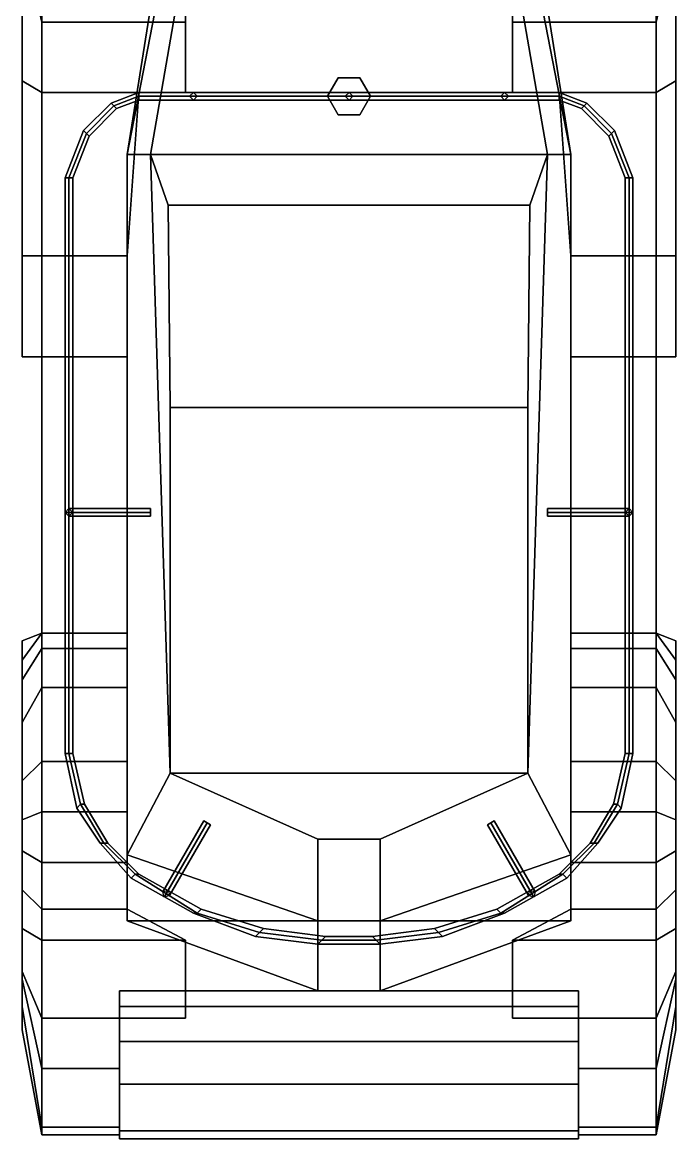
# Model space of a CAD drawing. Extents: x -0.84 to 0.84, y -2.29 to 2.2.
# Drawn here: x -0.84 to 0.84, y -2.29 to 0.58 of the extents above; entities that cross this region are included whole.
import ezdxf

# ---------------------------------------------------------------- set-up
doc = ezdxf.new("R2010")
doc.units = 0
doc.layers.get('0').update_dxf_attribs({"linetype": 'CONTINUOUS'})
doc.layers.add('MUDGUARDS', color=6, linetype='CONTINUOUS')

msp = doc.modelspace()

# ---------------------------------------------------------------- linework, layer by layer
for points in [[(-0.33, 1.75, 0.35), (-0.57, 0.24, 0.35), (-0.57, 0.24, 0.92), (-0.3, 1.63, 0.92)], [(0.33, 1.75, 0.35), (0.57, 0.24, 0.35), (-0.57, 0.24, 0.35), (-0.33, 1.75, 0.35)], [(0.57, 0.24, 0.92), (0.57, 0.24, 0.35), (0.33, 1.75, 0.35), (0.3, 1.63, 0.92)], [(-0.3, 1.63, 0.92), (-0.57, 0.24, 0.92), (-0.51, 0.24, 1.27), (-0.28, 1.57, 1.19)], [(0.51, 0.24, 1.27), (0.57, 0.24, 0.92), (0.3, 1.63, 0.92), (0.28, 1.57, 1.19)], [(-0.28, 1.57, 1.19), (-0.51, 0.24, 1.27), (0.51, 0.24, 1.27), (0.28, 1.57, 1.19)], [(-0.0275, 0.4376, 1.25), (-0.055, 0.39, 1.26), (-0.055, 0.39, 1.4), (-0.0275, 0.4376, 1.4)], [(0.0275, 0.4376, 1.4), (-0.0275, 0.4376, 1.4), (-0.055, 0.39, 1.4), (0.055, 0.39, 1.4)], [(0.0275, 0.4376, 1.25), (-0.0275, 0.4376, 1.25), (-0.0275, 0.4376, 1.4), (0.0275, 0.4376, 1.4)], [(0.055, 0.39, 1.26), (0.0275, 0.4376, 1.25), (0.0275, 0.4376, 1.4), (0.055, 0.39, 1.4)], [(-0.54, 0.39, 1.55), (-0.54, 0.4, 1.54), (-0.6117, 0.3724, 1.54), (-0.6046, 0.3654, 1.55)], [(-0.54, 0.4, 1.54), (-0.54, 0.39, 1.53), (-0.6046, 0.3654, 1.53), (-0.6117, 0.3724, 1.54)], [(-0.54, 0.39, 1.53), (-0.54, 0.38, 1.54), (-0.5976, 0.3583, 1.54), (-0.6046, 0.3654, 1.53)], [(-0.54, 0.38, 1.54), (-0.54, 0.39, 1.55), (-0.6046, 0.3654, 1.55), (-0.5976, 0.3583, 1.54)], [(0.54, 0.39, 1.55), (0.54, 0.4, 1.54), (-0.54, 0.4, 1.54), (-0.54, 0.39, 1.55)], [(0.54, 0.4, 1.54), (0.54, 0.39, 1.53), (-0.54, 0.39, 1.53), (-0.54, 0.4, 1.54)], [(0.54, 0.39, 1.53), (0.54, 0.38, 1.54), (-0.54, 0.38, 1.54), (-0.54, 0.39, 1.53)], [(0.54, 0.38, 1.54), (0.54, 0.39, 1.55), (-0.54, 0.39, 1.55), (-0.54, 0.38, 1.54)], [(-0.4, 0.4, 1.26), (-0.41, 0.39, 1.26), (-0.41, 0.39, 1.53), (-0.4, 0.4, 1.54)], [(-0.41, 0.39, 1.26), (-0.4, 0.38, 1.26), (-0.4, 0.38, 1.54), (-0.41, 0.39, 1.53)], [(-0.39, 0.39, 1.26), (-0.4, 0.4, 1.26), (-0.4, 0.4, 1.54), (-0.39, 0.39, 1.53)], [(-0.4, 0.38, 1.26), (-0.39, 0.39, 1.26), (-0.39, 0.39, 1.53), (-0.4, 0.38, 1.54)], [(-0.055, 0.39, 1.26), (-0.0275, 0.3424, 1.26), (-0.0275, 0.3424, 1.4), (-0.055, 0.39, 1.4)], [(0.055, 0.39, 1.4), (-0.055, 0.39, 1.4), (-0.0275, 0.3424, 1.4), (0.0275, 0.3424, 1.4)], [(0, 0.4, 1.4), (-0.01, 0.39, 1.4), (-0.01, 0.39, 1.53), (0, 0.4, 1.54)], [(-0.01, 0.39, 1.4), (0, 0.38, 1.4), (0, 0.38, 1.54), (-0.01, 0.39, 1.53)], [(0.01, 0.39, 1.4), (0, 0.4, 1.4), (0, 0.4, 1.54), (0.01, 0.39, 1.53)], [(0, 0.38, 1.4), (0.01, 0.39, 1.4), (0.01, 0.39, 1.53), (0, 0.38, 1.54)], [(0.0275, 0.3424, 1.26), (0.055, 0.39, 1.26), (0.055, 0.39, 1.4), (0.0275, 0.3424, 1.4)], [(0.4, 0.4, 1.26), (0.39, 0.39, 1.26), (0.39, 0.39, 1.53), (0.4, 0.4, 1.54)], [(0.39, 0.39, 1.26), (0.4, 0.38, 1.26), (0.4, 0.38, 1.54), (0.39, 0.39, 1.53)], [(0.41, 0.39, 1.26), (0.4, 0.4, 1.26), (0.4, 0.4, 1.54), (0.41, 0.39, 1.53)], [(0.4, 0.38, 1.26), (0.41, 0.39, 1.26), (0.41, 0.39, 1.53), (0.4, 0.38, 1.54)], [(0.54, 0.39, 1.53), (0.54, 0.4, 1.54), (0.6117, 0.3724, 1.54), (0.6046, 0.3654, 1.53)], [(0.54, 0.4, 1.54), (0.54, 0.39, 1.55), (0.6046, 0.3654, 1.55), (0.6117, 0.3724, 1.54)], [(0.54, 0.39, 1.55), (0.54, 0.38, 1.54), (0.5976, 0.3583, 1.54), (0.6046, 0.3654, 1.55)], [(0.54, 0.38, 1.54), (0.54, 0.39, 1.53), (0.6046, 0.3654, 1.53), (0.5976, 0.3583, 1.54)], [(-0.6754, 0.2946, 1.53), (-0.6824, 0.3017, 1.54), (-0.6117, 0.3724, 1.54), (-0.6046, 0.3654, 1.53)], [(-0.6824, 0.3017, 1.54), (-0.6754, 0.2946, 1.55), (-0.6046, 0.3654, 1.55), (-0.6117, 0.3724, 1.54)], [(-0.6754, 0.2946, 1.55), (-0.6683, 0.2876, 1.54), (-0.5976, 0.3583, 1.54), (-0.6046, 0.3654, 1.55)], [(-0.6683, 0.2876, 1.54), (-0.6754, 0.2946, 1.53), (-0.6046, 0.3654, 1.53), (-0.5976, 0.3583, 1.54)], [(0.6754, 0.2946, 1.53), (0.6683, 0.2876, 1.54), (0.5976, 0.3583, 1.54), (0.6046, 0.3654, 1.53)], [(0.6683, 0.2876, 1.54), (0.6754, 0.2946, 1.55), (0.6046, 0.3654, 1.55), (0.5976, 0.3583, 1.54)], [(0.6754, 0.2946, 1.55), (0.6824, 0.3017, 1.54), (0.6117, 0.3724, 1.54), (0.6046, 0.3654, 1.55)], [(0.6824, 0.3017, 1.54), (0.6754, 0.2946, 1.53), (0.6046, 0.3654, 1.53), (0.6117, 0.3724, 1.54)], [(-0.0275, 0.3424, 1.26), (0.0275, 0.3424, 1.26), (0.0275, 0.3424, 1.4), (-0.0275, 0.3424, 1.4)], [(-0.72, 0.18, 1.53), (-0.73, 0.18, 1.54), (-0.6824, 0.3017, 1.54), (-0.6754, 0.2946, 1.53)], [(-0.73, 0.18, 1.54), (-0.72, 0.18, 1.55), (-0.6754, 0.2946, 1.55), (-0.6824, 0.3017, 1.54)], [(-0.72, 0.18, 1.55), (-0.71, 0.18, 1.54), (-0.6683, 0.2876, 1.54), (-0.6754, 0.2946, 1.55)], [(-0.71, 0.18, 1.54), (-0.72, 0.18, 1.53), (-0.6754, 0.2946, 1.53), (-0.6683, 0.2876, 1.54)], [(0.72, 0.18, 1.53), (0.71, 0.18, 1.54), (0.6683, 0.2876, 1.54), (0.6754, 0.2946, 1.53)], [(0.71, 0.18, 1.54), (0.72, 0.18, 1.55), (0.6754, 0.2946, 1.55), (0.6683, 0.2876, 1.54)], [(0.72, 0.18, 1.55), (0.73, 0.18, 1.54), (0.6824, 0.3017, 1.54), (0.6754, 0.2946, 1.55)], [(0.73, 0.18, 1.54), (0.72, 0.18, 1.53), (0.6754, 0.2946, 1.53), (0.6824, 0.3017, 1.54)], [(-0.57, 0.24, 0.35), (-0.57, -1.73, 0.35), (-0.57, -1.56, 0.92), (-0.57, 0.24, 0.92)], [(0.57, 0.24, 0.35), (0.57, -1.73, 0.35), (-0.57, -1.73, 0.35), (-0.57, 0.24, 0.35)], [(-0.57, 0.24, 0.92), (-0.57, -1.56, 0.92), (-0.46, -1.35, 1.58), (-0.51, 0.24, 1.27)], [(-0.51, 0.24, 1.27), (-0.46, -1.35, 1.58), (-0.46, -0.41, 1.58), (-0.465, 0.11, 1.55)], [(0.465, 0.11, 1.55), (0.51, 0.24, 1.27), (-0.51, 0.24, 1.27), (-0.465, 0.11, 1.55)], [(0.46, -1.35, 1.58), (0.57, -1.56, 0.92), (0.57, 0.24, 0.92), (0.51, 0.24, 1.27)], [(0.46, -0.41, 1.58), (0.46, -1.35, 1.58), (0.51, 0.24, 1.27), (0.465, 0.11, 1.55)], [(0.57, -1.56, 0.92), (0.57, -1.73, 0.35), (0.57, 0.24, 0.35), (0.57, 0.24, 0.92)], [(-0.72, -1.3, 1.53), (-0.73, -1.3, 1.54), (-0.73, 0.18, 1.54), (-0.72, 0.18, 1.53)], [(-0.73, -1.3, 1.54), (-0.72, -1.3, 1.55), (-0.72, 0.18, 1.55), (-0.73, 0.18, 1.54)], [(-0.72, -1.3, 1.55), (-0.71, -1.3, 1.54), (-0.71, 0.18, 1.54), (-0.72, 0.18, 1.55)], [(-0.71, -1.3, 1.54), (-0.72, -1.3, 1.53), (-0.72, 0.18, 1.53), (-0.71, 0.18, 1.54)], [(0.72, -1.3, 1.53), (0.71, -1.3, 1.54), (0.71, 0.18, 1.54), (0.72, 0.18, 1.53)], [(0.71, -1.3, 1.54), (0.72, -1.3, 1.55), (0.72, 0.18, 1.55), (0.71, 0.18, 1.54)], [(0.72, -1.3, 1.55), (0.73, -1.3, 1.54), (0.73, 0.18, 1.54), (0.72, 0.18, 1.55)], [(0.73, -1.3, 1.54), (0.72, -1.3, 1.53), (0.72, 0.18, 1.53), (0.73, 0.18, 1.54)], [(-0.465, 0.11, 1.55), (-0.46, -0.41, 1.58), (0.46, -0.41, 1.58), (0.465, 0.11, 1.55)], [(-0.57, -0.28, 0.35), (-0.57, -0.99, 0.35), (-0.79, -0.99, 0.35), (-0.79, -0.28, 0.35)], [(-0.79, -0.28, 0.6), (-0.79, -0.99, 0.6), (-0.57, -0.99, 0.6), (-0.57, -0.28, 0.6)], [(-0.57, -0.28, 0.6), (-0.57, -0.28, 0.35), (-0.79, -0.28, 0.35), (-0.79, -0.28, 0.6)], [(-0.79, -0.28, 0.35), (-0.79, -0.99, 0.35), (-0.79, -0.99, 0.6), (-0.79, -0.28, 0.6)], [(0.57, -0.28, 0.6), (0.57, -0.99, 0.6), (0.79, -0.99, 0.6), (0.79, -0.28, 0.6)], [(0.79, -0.28, 0.6), (0.79, -0.28, 0.35), (0.57, -0.28, 0.35), (0.57, -0.28, 0.6)], [(0.79, -0.28, 0.35), (0.79, -0.99, 0.35), (0.57, -0.99, 0.35), (0.57, -0.28, 0.35)], [(0.79, -0.99, 0.6), (0.79, -0.99, 0.35), (0.79, -0.28, 0.35), (0.79, -0.28, 0.6)], [(-0.46, -0.41, 1.58), (-0.46, -1.35, 1.58), (0.46, -1.35, 1.58), (0.46, -0.41, 1.58)], [(-0.51, -0.67, 1.26), (-0.51, -0.68, 1.25), (-0.73, -0.68, 1.54), (-0.72, -0.67, 1.53)], [(-0.51, -0.68, 1.25), (-0.51, -0.69, 1.26), (-0.72, -0.69, 1.53), (-0.73, -0.68, 1.54)], [(-0.51, -0.68, 1.27), (-0.51, -0.67, 1.26), (-0.72, -0.67, 1.53), (-0.71, -0.68, 1.54)], [(-0.51, -0.69, 1.26), (-0.51, -0.68, 1.27), (-0.71, -0.68, 1.54), (-0.72, -0.69, 1.53)], [(0.51, -0.68, 1.25), (0.51, -0.67, 1.26), (0.72, -0.67, 1.53), (0.73, -0.68, 1.54)], [(0.51, -0.67, 1.26), (0.51, -0.68, 1.27), (0.71, -0.68, 1.54), (0.72, -0.67, 1.53)], [(0.51, -0.68, 1.27), (0.51, -0.69, 1.26), (0.72, -0.69, 1.53), (0.71, -0.68, 1.54)], [(0.51, -0.69, 1.26), (0.51, -0.68, 1.25), (0.73, -0.68, 1.54), (0.72, -0.69, 1.53)], [(-0.79, -0.99, 0.6), (-0.79, -0.99, 0.35), (-0.57, -0.99, 0.35), (-0.57, -0.99, 0.6)], [(0.57, -0.99, 0.6), (0.57, -0.99, 0.35), (0.79, -0.99, 0.35), (0.79, -0.99, 0.6)], [(-0.69, -1.43, 1.53), (-0.7, -1.44, 1.54), (-0.73, -1.3, 1.54), (-0.72, -1.3, 1.53)], [(-0.7, -1.44, 1.54), (-0.69, -1.43, 1.55), (-0.72, -1.3, 1.55), (-0.73, -1.3, 1.54)], [(-0.69, -1.43, 1.55), (-0.68, -1.43, 1.54), (-0.71, -1.3, 1.54), (-0.72, -1.3, 1.55)], [(-0.68, -1.43, 1.54), (-0.69, -1.43, 1.53), (-0.72, -1.3, 1.53), (-0.71, -1.3, 1.54)], [(0.69, -1.43, 1.53), (0.68, -1.43, 1.54), (0.71, -1.3, 1.54), (0.72, -1.3, 1.53)], [(0.68, -1.43, 1.54), (0.69, -1.43, 1.55), (0.72, -1.3, 1.55), (0.71, -1.3, 1.54)], [(0.69, -1.43, 1.55), (0.7, -1.44, 1.54), (0.73, -1.3, 1.54), (0.72, -1.3, 1.55)], [(0.7, -1.44, 1.54), (0.69, -1.43, 1.53), (0.72, -1.3, 1.53), (0.73, -1.3, 1.54)], [(-0.57, -1.56, 0.92), (-0.08, -1.73, 0.92), (-0.08, -1.52, 1.58), (-0.46, -1.35, 1.58)], [(-0.46, -1.35, 1.58), (-0.08, -1.52, 1.58), (0.08, -1.52, 1.58), (0.46, -1.35, 1.58)], [(0.08, -1.52, 1.58), (0.08, -1.73, 0.92), (0.57, -1.56, 0.92), (0.46, -1.35, 1.58)], [(-0.63, -1.53, 1.53), (-0.64, -1.53, 1.54), (-0.7, -1.44, 1.54), (-0.69, -1.43, 1.53)], [(-0.64, -1.53, 1.54), (-0.63, -1.53, 1.55), (-0.69, -1.43, 1.55), (-0.7, -1.44, 1.54)], [(-0.63, -1.53, 1.55), (-0.62, -1.53, 1.54), (-0.68, -1.43, 1.54), (-0.69, -1.43, 1.55)], [(-0.62, -1.53, 1.54), (-0.63, -1.53, 1.53), (-0.69, -1.43, 1.53), (-0.68, -1.43, 1.54)], [(0.63, -1.53, 1.53), (0.62, -1.53, 1.54), (0.68, -1.43, 1.54), (0.69, -1.43, 1.53)], [(0.62, -1.53, 1.54), (0.63, -1.53, 1.55), (0.69, -1.43, 1.55), (0.68, -1.43, 1.54)], [(0.63, -1.53, 1.55), (0.64, -1.53, 1.54), (0.7, -1.44, 1.54), (0.69, -1.43, 1.55)], [(0.64, -1.53, 1.54), (0.63, -1.53, 1.53), (0.69, -1.43, 1.53), (0.7, -1.44, 1.54)], [(-0.365, -1.4781, 1.27), (-0.3737, -1.4731, 1.26), (-0.4787, -1.655, 1.53), (-0.465, -1.6513, 1.54)], [(-0.3737, -1.4731, 1.26), (-0.365, -1.4781, 1.25), (-0.475, -1.6687, 1.54), (-0.4787, -1.655, 1.53)], [(-0.365, -1.4781, 1.25), (-0.3563, -1.4831, 1.26), (-0.4613, -1.665, 1.53), (-0.475, -1.6687, 1.54)], [(-0.3563, -1.4831, 1.26), (-0.365, -1.4781, 1.27), (-0.465, -1.6513, 1.54), (-0.4613, -1.665, 1.53)], [(0.365, -1.4781, 1.27), (0.3563, -1.4831, 1.26), (0.4613, -1.665, 1.53), (0.465, -1.6513, 1.54)], [(0.3563, -1.4831, 1.26), (0.365, -1.4781, 1.25), (0.475, -1.6687, 1.54), (0.4613, -1.665, 1.53)], [(0.365, -1.4781, 1.25), (0.3737, -1.4731, 1.26), (0.4787, -1.655, 1.53), (0.475, -1.6687, 1.54)], [(0.3737, -1.4731, 1.26), (0.365, -1.4781, 1.27), (0.465, -1.6513, 1.54), (0.4787, -1.655, 1.53)], [(-0.08, -1.52, 1.58), (-0.08, -1.73, 0.92), (0.08, -1.73, 0.92), (0.08, -1.52, 1.58)], [(-0.55, -1.61, 1.53), (-0.56, -1.62, 1.54), (-0.64, -1.53, 1.54), (-0.63, -1.53, 1.53)], [(-0.56, -1.62, 1.54), (-0.55, -1.61, 1.55), (-0.63, -1.53, 1.55), (-0.64, -1.53, 1.54)], [(-0.55, -1.61, 1.55), (-0.54, -1.61, 1.54), (-0.62, -1.53, 1.54), (-0.63, -1.53, 1.55)], [(-0.54, -1.61, 1.54), (-0.55, -1.61, 1.53), (-0.63, -1.53, 1.53), (-0.62, -1.53, 1.54)], [(0.55, -1.61, 1.53), (0.54, -1.61, 1.54), (0.62, -1.53, 1.54), (0.63, -1.53, 1.53)], [(0.54, -1.61, 1.54), (0.55, -1.61, 1.55), (0.63, -1.53, 1.55), (0.62, -1.53, 1.54)], [(0.55, -1.61, 1.55), (0.56, -1.62, 1.54), (0.64, -1.53, 1.54), (0.63, -1.53, 1.55)], [(0.56, -1.62, 1.54), (0.55, -1.61, 1.53), (0.63, -1.53, 1.53), (0.64, -1.53, 1.54)], [(-0.57, -1.73, 0.35), (-0.08, -1.91, 0.35), (-0.08, -1.73, 0.92), (-0.57, -1.56, 0.92)], [(0.08, -1.73, 0.92), (0.08, -1.91, 0.35), (0.57, -1.73, 0.35), (0.57, -1.56, 0.92)], [(-0.39, -1.71, 1.53), (-0.4, -1.71, 1.54), (-0.56, -1.62, 1.54), (-0.55, -1.61, 1.53)], [(-0.4, -1.71, 1.54), (-0.39, -1.71, 1.55), (-0.55, -1.61, 1.55), (-0.56, -1.62, 1.54)], [(-0.39, -1.71, 1.55), (-0.38, -1.7, 1.54), (-0.54, -1.61, 1.54), (-0.55, -1.61, 1.55)], [(-0.38, -1.7, 1.54), (-0.39, -1.71, 1.53), (-0.55, -1.61, 1.53), (-0.54, -1.61, 1.54)], [(0.39, -1.71, 1.53), (0.38, -1.7, 1.54), (0.54, -1.61, 1.54), (0.55, -1.61, 1.53)], [(0.38, -1.7, 1.54), (0.39, -1.71, 1.55), (0.55, -1.61, 1.55), (0.54, -1.61, 1.54)], [(0.39, -1.71, 1.55), (0.4, -1.71, 1.54), (0.56, -1.62, 1.54), (0.55, -1.61, 1.55)], [(0.4, -1.71, 1.54), (0.39, -1.71, 1.53), (0.55, -1.61, 1.53), (0.56, -1.62, 1.54)], [(-0.23, -1.76, 1.53), (-0.24, -1.77, 1.54), (-0.4, -1.71, 1.54), (-0.39, -1.71, 1.53)], [(-0.24, -1.77, 1.54), (-0.23, -1.76, 1.55), (-0.39, -1.71, 1.55), (-0.4, -1.71, 1.54)], [(-0.23, -1.76, 1.55), (-0.22, -1.75, 1.54), (-0.38, -1.7, 1.54), (-0.39, -1.71, 1.55)], [(-0.22, -1.75, 1.54), (-0.23, -1.76, 1.53), (-0.39, -1.71, 1.53), (-0.38, -1.7, 1.54)], [(0.23, -1.76, 1.53), (0.22, -1.75, 1.54), (0.38, -1.7, 1.54), (0.39, -1.71, 1.53)], [(0.22, -1.75, 1.54), (0.23, -1.76, 1.55), (0.39, -1.71, 1.55), (0.38, -1.7, 1.54)], [(0.23, -1.76, 1.55), (0.24, -1.77, 1.54), (0.4, -1.71, 1.54), (0.39, -1.71, 1.55)], [(0.24, -1.77, 1.54), (0.23, -1.76, 1.53), (0.39, -1.71, 1.53), (0.4, -1.71, 1.54)], [(0.57, -1.73, 0.35), (0.08, -1.91, 0.35), (-0.08, -1.91, 0.35), (-0.57, -1.73, 0.35)], [(-0.07, -1.78, 1.55), (-0.06, -1.77, 1.54), (-0.22, -1.75, 1.54), (-0.23, -1.76, 1.55)], [(-0.06, -1.77, 1.54), (-0.07, -1.78, 1.53), (-0.23, -1.76, 1.53), (-0.22, -1.75, 1.54)], [(-0.08, -1.73, 0.92), (-0.08, -1.91, 0.35), (0.08, -1.91, 0.35), (0.08, -1.73, 0.92)], [(0.07, -1.78, 1.53), (0.06, -1.77, 1.54), (0.22, -1.75, 1.54), (0.23, -1.76, 1.53)], [(0.06, -1.77, 1.54), (0.07, -1.78, 1.55), (0.23, -1.76, 1.55), (0.22, -1.75, 1.54)], [(-0.07, -1.78, 1.53), (-0.08, -1.79, 1.54), (-0.24, -1.77, 1.54), (-0.23, -1.76, 1.53)], [(-0.08, -1.79, 1.54), (-0.07, -1.78, 1.55), (-0.23, -1.76, 1.55), (-0.24, -1.77, 1.54)], [(0.07, -1.78, 1.55), (0.06, -1.77, 1.54), (-0.06, -1.77, 1.54), (-0.07, -1.78, 1.55)], [(0.06, -1.77, 1.54), (0.07, -1.78, 1.53), (-0.07, -1.78, 1.53), (-0.06, -1.77, 1.54)], [(0.07, -1.78, 1.55), (0.08, -1.79, 1.54), (0.24, -1.77, 1.54), (0.23, -1.76, 1.55)], [(0.08, -1.79, 1.54), (0.07, -1.78, 1.53), (0.23, -1.76, 1.53), (0.24, -1.77, 1.54)], [(0.07, -1.78, 1.53), (0.08, -1.79, 1.54), (-0.08, -1.79, 1.54), (-0.07, -1.78, 1.53)], [(0.08, -1.79, 1.54), (0.07, -1.78, 1.55), (-0.07, -1.78, 1.55), (-0.08, -1.79, 1.54)], [(-0.59, -1.91, 0.35), (-0.59, -2.29, 0.35), (-0.59, -2.04, 0.62), (-0.59, -1.95, 0.62)], [(0.59, -1.95, 0.62), (0.59, -1.91, 0.35), (-0.59, -1.91, 0.35), (-0.59, -1.95, 0.62)], [(0.59, -1.91, 0.35), (0.59, -2.29, 0.35), (-0.59, -2.29, 0.35), (-0.59, -1.91, 0.35)], [(0.59, -2.04, 0.62), (0.59, -2.29, 0.35), (0.59, -1.91, 0.35), (0.59, -1.95, 0.62)], [(-0.59, -1.95, 0.62), (-0.59, -2.04, 0.62), (0.59, -2.04, 0.62), (0.59, -1.95, 0.62)], [(-0.59, -2.29, 0.35), (-0.59, -2.27, 0.43), (-0.59, -2.15, 0.59), (-0.59, -2.04, 0.62)], [(-0.59, -2.04, 0.62), (-0.59, -2.15, 0.59), (0.59, -2.15, 0.59), (0.59, -2.04, 0.62)], [(0.59, -2.15, 0.59), (0.59, -2.27, 0.43), (0.59, -2.29, 0.35), (0.59, -2.04, 0.62)], [(-0.59, -2.15, 0.59), (-0.59, -2.27, 0.43), (0.59, -2.27, 0.43), (0.59, -2.15, 0.59)], [(0.59, -2.29, 0.35), (0.59, -2.27, 0.43), (-0.59, -2.27, 0.43), (-0.59, -2.29, 0.35)]]:
    msp.add_3dface(points)
at = {"layer": 'MUDGUARDS'}
for points in [[(-0.79, 0.7, 0.54), (-0.79, 0.58, 0.49), (-0.84, 0.8, 0.33), (-0.84, 0.92, 0.34)], [(-0.84, 0.92, 0.34), (-0.84, 0.8, 0.33), (-0.79, 0.58, 0.49), (-0.79, 0.7, 0.54)], [(0.84, 0.92, 0.34), (0.84, 0.8, 0.33), (0.79, 0.58, 0.49), (0.79, 0.7, 0.54)], [(0.79, 0.7, 0.54), (0.79, 0.58, 0.49), (0.84, 0.8, 0.33), (0.84, 0.92, 0.34)], [(-0.84, 0.8, 0.33), (-0.84, 0.43, 0.33), (-0.79, 0.4, 0.43), (-0.79, 0.58, 0.49)], [(-0.79, 0.58, 0.49), (-0.79, 0.4, 0.43), (-0.84, 0.43, 0.33), (-0.84, 0.8, 0.33)], [(0.79, 0.58, 0.49), (0.79, 0.4, 0.43), (0.84, 0.43, 0.33), (0.84, 0.8, 0.33)], [(0.84, 0.8, 0.33), (0.84, 0.43, 0.33), (0.79, 0.4, 0.43), (0.79, 0.58, 0.49)], [(-0.79, 0.7, 0.54), (-0.79, 0.58, 0.49), (-0.42, 0.58, 0.49), (-0.42, 0.7, 0.54)], [(-0.42, 0.7, 0.54), (-0.42, 0.58, 0.49), (-0.79, 0.58, 0.49), (-0.79, 0.7, 0.54)], [(0.42, 0.7, 0.54), (0.42, 0.58, 0.49), (0.79, 0.58, 0.49), (0.79, 0.7, 0.54)], [(0.79, 0.7, 0.54), (0.79, 0.58, 0.49), (0.42, 0.58, 0.49), (0.42, 0.7, 0.54)], [(-0.42, 0.58, 0.49), (-0.42, 0.4, 0.43), (-0.79, 0.4, 0.43), (-0.79, 0.58, 0.49)], [(-0.79, 0.58, 0.49), (-0.79, 0.4, 0.43), (-0.42, 0.4, 0.43), (-0.42, 0.58, 0.49)], [(0.79, 0.58, 0.49), (0.79, 0.4, 0.43), (0.42, 0.4, 0.43), (0.42, 0.58, 0.49)], [(0.42, 0.58, 0.49), (0.42, 0.4, 0.43), (0.79, 0.4, 0.43), (0.79, 0.58, 0.49)], [(-0.79, 0.4, 0.43), (-0.79, -0.02, 0.39), (-0.84, -0.02, 0.33), (-0.84, 0.43, 0.33)], [(-0.84, 0.43, 0.33), (-0.84, -0.02, 0.33), (-0.79, -0.02, 0.39), (-0.79, 0.4, 0.43)], [(0.84, 0.43, 0.33), (0.84, -0.02, 0.33), (0.79, -0.02, 0.39), (0.79, 0.4, 0.43)], [(0.79, 0.4, 0.43), (0.79, -0.02, 0.39), (0.84, -0.02, 0.33), (0.84, 0.43, 0.33)], [(-0.54, 0.4, 0.43), (-0.57, -0.02, 0.39), (-0.79, -0.02, 0.39), (-0.79, 0.4, 0.43)], [(-0.79, 0.4, 0.43), (-0.79, -0.02, 0.39), (-0.57, -0.02, 0.39), (-0.54, 0.4, 0.43)], [(0.54, 0.4, 0.43), (0.57, -0.02, 0.39), (0.79, -0.02, 0.39), (0.79, 0.4, 0.43)], [(0.79, 0.4, 0.43), (0.79, -0.02, 0.39), (0.57, -0.02, 0.39), (0.54, 0.4, 0.43)], [(-0.84, -0.02, 0.33), (-0.84, -0.28, 0.33), (-0.79, -0.28, 0.39), (-0.79, -0.02, 0.39)], [(-0.79, -0.02, 0.39), (-0.79, -0.28, 0.39), (-0.84, -0.28, 0.33), (-0.84, -0.02, 0.33)], [(-0.79, -0.02, 0.39), (-0.79, -0.28, 0.39), (-0.57, -0.28, 0.39), (-0.57, -0.02, 0.39)], [(-0.57, -0.02, 0.39), (-0.57, -0.28, 0.39), (-0.79, -0.28, 0.39), (-0.79, -0.02, 0.39)], [(0.79, -0.02, 0.39), (0.79, -0.28, 0.39), (0.57, -0.28, 0.39), (0.57, -0.02, 0.39)], [(0.57, -0.02, 0.39), (0.57, -0.28, 0.39), (0.79, -0.28, 0.39), (0.79, -0.02, 0.39)], [(0.79, -0.02, 0.39), (0.79, -0.28, 0.39), (0.84, -0.28, 0.33), (0.84, -0.02, 0.33)], [(0.84, -0.02, 0.33), (0.84, -0.28, 0.33), (0.79, -0.28, 0.39), (0.79, -0.02, 0.39)], [(-0.84, -1.06, 0.37), (-0.84, -1.11, 0.54), (-0.79, -1.03, 0.63), (-0.79, -0.99, 0.47)], [(-0.79, -0.99, 0.47), (-0.79, -1.03, 0.63), (-0.84, -1.11, 0.54), (-0.84, -1.06, 0.37)], [(-0.84, -1.01, 0.33), (-0.84, -1.06, 0.37), (-0.79, -0.99, 0.47), (-0.79, -0.99, 0.33)], [(-0.79, -0.99, 0.33), (-0.79, -0.99, 0.47), (-0.84, -1.06, 0.37), (-0.84, -1.01, 0.33)], [(-0.79, -0.99, 0.33), (-0.79, -0.99, 0.47), (-0.57, -0.99, 0.47), (-0.57, -0.99, 0.33)], [(-0.57, -0.99, 0.33), (-0.57, -0.99, 0.47), (-0.79, -0.99, 0.47), (-0.79, -0.99, 0.33)], [(-0.57, -0.99, 0.47), (-0.57, -1.03, 0.63), (-0.79, -1.03, 0.63), (-0.79, -0.99, 0.47)], [(-0.79, -0.99, 0.47), (-0.79, -1.03, 0.63), (-0.57, -1.03, 0.63), (-0.57, -0.99, 0.47)], [(0.57, -0.99, 0.33), (0.57, -0.99, 0.47), (0.79, -0.99, 0.47), (0.79, -0.99, 0.33)], [(0.79, -0.99, 0.33), (0.79, -0.99, 0.47), (0.57, -0.99, 0.47), (0.57, -0.99, 0.33)], [(0.79, -0.99, 0.47), (0.79, -1.03, 0.63), (0.57, -1.03, 0.63), (0.57, -0.99, 0.47)], [(0.57, -0.99, 0.47), (0.57, -1.03, 0.63), (0.79, -1.03, 0.63), (0.79, -0.99, 0.47)], [(0.84, -1.01, 0.33), (0.84, -1.06, 0.37), (0.79, -0.99, 0.47), (0.79, -0.99, 0.33)], [(0.79, -0.99, 0.33), (0.79, -0.99, 0.47), (0.84, -1.06, 0.37), (0.84, -1.01, 0.33)], [(0.79, -0.99, 0.47), (0.79, -1.03, 0.63), (0.84, -1.11, 0.54), (0.84, -1.06, 0.37)], [(0.84, -1.06, 0.37), (0.84, -1.11, 0.54), (0.79, -1.03, 0.63), (0.79, -0.99, 0.47)], [(-0.84, -1.11, 0.54), (-0.84, -1.22, 0.68), (-0.79, -1.13, 0.79), (-0.79, -1.03, 0.63)], [(-0.79, -1.03, 0.63), (-0.79, -1.13, 0.79), (-0.84, -1.22, 0.68), (-0.84, -1.11, 0.54)], [(-0.79, -1.03, 0.63), (-0.79, -1.13, 0.79), (-0.57, -1.13, 0.79), (-0.57, -1.03, 0.63)], [(-0.57, -1.03, 0.63), (-0.57, -1.13, 0.79), (-0.79, -1.13, 0.79), (-0.79, -1.03, 0.63)], [(0.57, -1.03, 0.63), (0.57, -1.13, 0.79), (0.79, -1.13, 0.79), (0.79, -1.03, 0.63)], [(0.79, -1.03, 0.63), (0.79, -1.13, 0.79), (0.57, -1.13, 0.79), (0.57, -1.03, 0.63)], [(0.84, -1.11, 0.54), (0.84, -1.22, 0.68), (0.79, -1.13, 0.79), (0.79, -1.03, 0.63)], [(0.79, -1.03, 0.63), (0.79, -1.13, 0.79), (0.84, -1.22, 0.68), (0.84, -1.11, 0.54)], [(-0.84, -1.22, 0.68), (-0.84, -1.37, 0.75), (-0.79, -1.32, 0.89), (-0.79, -1.13, 0.79)], [(-0.79, -1.13, 0.79), (-0.79, -1.32, 0.89), (-0.84, -1.37, 0.75), (-0.84, -1.22, 0.68)], [(-0.57, -1.13, 0.79), (-0.57, -1.32, 0.89), (-0.79, -1.32, 0.89), (-0.79, -1.13, 0.79)], [(-0.79, -1.13, 0.79), (-0.79, -1.32, 0.89), (-0.57, -1.32, 0.89), (-0.57, -1.13, 0.79)], [(0.79, -1.13, 0.79), (0.79, -1.32, 0.89), (0.57, -1.32, 0.89), (0.57, -1.13, 0.79)], [(0.57, -1.13, 0.79), (0.57, -1.32, 0.89), (0.79, -1.32, 0.89), (0.79, -1.13, 0.79)], [(0.79, -1.13, 0.79), (0.79, -1.32, 0.89), (0.84, -1.37, 0.75), (0.84, -1.22, 0.68)], [(0.84, -1.22, 0.68), (0.84, -1.37, 0.75), (0.79, -1.32, 0.89), (0.79, -1.13, 0.79)], [(-0.79, -1.32, 0.89), (-0.79, -1.45, 0.91), (-0.84, -1.47, 0.77), (-0.84, -1.37, 0.75)], [(-0.84, -1.37, 0.75), (-0.84, -1.47, 0.77), (-0.79, -1.45, 0.91), (-0.79, -1.32, 0.89)], [(-0.79, -1.32, 0.89), (-0.79, -1.45, 0.91), (-0.57, -1.45, 0.91), (-0.57, -1.32, 0.89)], [(-0.57, -1.32, 0.89), (-0.57, -1.45, 0.91), (-0.79, -1.45, 0.91), (-0.79, -1.32, 0.89)], [(0.57, -1.32, 0.89), (0.57, -1.45, 0.91), (0.79, -1.45, 0.91), (0.79, -1.32, 0.89)], [(0.79, -1.32, 0.89), (0.79, -1.45, 0.91), (0.57, -1.45, 0.91), (0.57, -1.32, 0.89)], [(0.84, -1.37, 0.75), (0.84, -1.47, 0.77), (0.79, -1.45, 0.91), (0.79, -1.32, 0.89)], [(0.79, -1.32, 0.89), (0.79, -1.45, 0.91), (0.84, -1.47, 0.77), (0.84, -1.37, 0.75)], [(-0.79, -1.45, 0.91), (-0.79, -1.58, 0.91), (-0.84, -1.55, 0.77), (-0.84, -1.47, 0.77)], [(-0.84, -1.47, 0.77), (-0.84, -1.55, 0.77), (-0.79, -1.58, 0.91), (-0.79, -1.45, 0.91)], [(-0.57, -1.45, 0.91), (-0.57, -1.58, 0.91), (-0.79, -1.58, 0.91), (-0.79, -1.45, 0.91)], [(-0.79, -1.45, 0.91), (-0.79, -1.58, 0.91), (-0.57, -1.58, 0.91), (-0.57, -1.45, 0.91)], [(0.79, -1.45, 0.91), (0.79, -1.58, 0.91), (0.57, -1.58, 0.91), (0.57, -1.45, 0.91)], [(0.57, -1.45, 0.91), (0.57, -1.58, 0.91), (0.79, -1.58, 0.91), (0.79, -1.45, 0.91)], [(0.79, -1.45, 0.91), (0.79, -1.58, 0.91), (0.84, -1.55, 0.77), (0.84, -1.47, 0.77)], [(0.84, -1.47, 0.77), (0.84, -1.55, 0.77), (0.79, -1.58, 0.91), (0.79, -1.45, 0.91)], [(-0.84, -1.65, 0.74), (-0.84, -1.55, 0.77), (-0.79, -1.58, 0.91), (-0.79, -1.7, 0.87)], [(-0.79, -1.7, 0.87), (-0.79, -1.58, 0.91), (-0.84, -1.55, 0.77), (-0.84, -1.65, 0.74)], [(0.79, -1.7, 0.87), (0.79, -1.58, 0.91), (0.84, -1.55, 0.77), (0.84, -1.65, 0.74)], [(0.84, -1.65, 0.74), (0.84, -1.55, 0.77), (0.79, -1.58, 0.91), (0.79, -1.7, 0.87)], [(-0.79, -1.7, 0.87), (-0.79, -1.58, 0.91), (-0.57, -1.58, 0.91), (-0.57, -1.7, 0.87)], [(-0.57, -1.7, 0.87), (-0.57, -1.58, 0.91), (-0.79, -1.58, 0.91), (-0.79, -1.7, 0.87)], [(0.57, -1.7, 0.87), (0.57, -1.58, 0.91), (0.79, -1.58, 0.91), (0.79, -1.7, 0.87)], [(0.79, -1.7, 0.87), (0.79, -1.58, 0.91), (0.57, -1.58, 0.91), (0.57, -1.7, 0.87)], [(-0.79, -1.78, 0.81), (-0.79, -1.7, 0.87), (-0.84, -1.65, 0.74), (-0.84, -1.75, 0.68)], [(-0.84, -1.75, 0.68), (-0.84, -1.65, 0.74), (-0.79, -1.7, 0.87), (-0.79, -1.78, 0.81)], [(0.84, -1.75, 0.68), (0.84, -1.65, 0.74), (0.79, -1.7, 0.87), (0.79, -1.78, 0.81)], [(0.79, -1.78, 0.81), (0.79, -1.7, 0.87), (0.84, -1.65, 0.74), (0.84, -1.75, 0.68)], [(-0.79, -1.78, 0.81), (-0.79, -1.7, 0.87), (-0.57, -1.7, 0.87), (-0.42, -1.78, 0.81)], [(-0.42, -1.78, 0.81), (-0.57, -1.7, 0.87), (-0.79, -1.7, 0.87), (-0.79, -1.78, 0.81)], [(0.79, -1.78, 0.81), (0.79, -1.7, 0.87), (0.57, -1.7, 0.87), (0.42, -1.78, 0.81)], [(0.42, -1.78, 0.81), (0.57, -1.7, 0.87), (0.79, -1.7, 0.87), (0.79, -1.78, 0.81)], [(-0.84, -1.86, 0.54), (-0.84, -1.75, 0.68), (-0.79, -1.78, 0.81), (-0.79, -1.98, 0.62)], [(-0.79, -1.98, 0.62), (-0.79, -1.78, 0.81), (-0.84, -1.75, 0.68), (-0.84, -1.86, 0.54)], [(0.84, -1.86, 0.54), (0.84, -1.75, 0.68), (0.79, -1.78, 0.81), (0.79, -1.98, 0.62)], [(0.79, -1.98, 0.62), (0.79, -1.78, 0.81), (0.84, -1.75, 0.68), (0.84, -1.86, 0.54)], [(-0.79, -1.98, 0.62), (-0.79, -1.78, 0.81), (-0.42, -1.78, 0.81), (-0.42, -1.98, 0.62)], [(-0.42, -1.98, 0.62), (-0.42, -1.78, 0.81), (-0.79, -1.78, 0.81), (-0.79, -1.98, 0.62)], [(0.42, -1.98, 0.62), (0.42, -1.78, 0.81), (0.79, -1.78, 0.81), (0.79, -1.98, 0.62)], [(0.79, -1.98, 0.62), (0.79, -1.78, 0.81), (0.42, -1.78, 0.81), (0.42, -1.98, 0.62)], [(-0.79, -2.11, 0.51), (-0.79, -1.98, 0.62), (-0.84, -1.86, 0.54), (-0.84, -1.88, 0.45)], [(-0.84, -1.88, 0.45), (-0.84, -1.86, 0.54), (-0.79, -1.98, 0.62), (-0.79, -2.11, 0.51)], [(0.84, -1.88, 0.45), (0.84, -1.86, 0.54), (0.79, -1.98, 0.62), (0.79, -2.11, 0.51)], [(0.79, -2.11, 0.51), (0.79, -1.98, 0.62), (0.84, -1.86, 0.54), (0.84, -1.88, 0.45)], [(-0.79, -2.26, 0.43), (-0.79, -2.11, 0.51), (-0.84, -1.88, 0.45), (-0.84, -1.95, 0.38)], [(-0.84, -1.95, 0.38), (-0.84, -1.88, 0.45), (-0.79, -2.11, 0.51), (-0.79, -2.26, 0.43)], [(0.84, -1.95, 0.38), (0.84, -1.88, 0.45), (0.79, -2.11, 0.51), (0.79, -2.26, 0.43)], [(0.79, -2.26, 0.43), (0.79, -2.11, 0.51), (0.84, -1.88, 0.45), (0.84, -1.95, 0.38)], [(-0.84, -2.01, 0.37), (-0.84, -1.95, 0.38), (-0.79, -2.26, 0.43), (-0.79, -2.28, 0.39)], [(-0.79, -2.28, 0.39), (-0.79, -2.26, 0.43), (-0.84, -1.95, 0.38), (-0.84, -2.01, 0.37)], [(0.79, -2.28, 0.39), (0.79, -2.26, 0.43), (0.84, -1.95, 0.38), (0.84, -2.01, 0.37)], [(0.84, -2.01, 0.37), (0.84, -1.95, 0.38), (0.79, -2.26, 0.43), (0.79, -2.28, 0.39)], [(-0.79, -2.11, 0.51), (-0.79, -1.98, 0.62), (-0.59, -1.98, 0.62), (-0.59, -2.11, 0.51)], [(-0.59, -2.11, 0.51), (-0.59, -1.98, 0.62), (-0.79, -1.98, 0.62), (-0.79, -2.11, 0.51)], [(0.79, -2.11, 0.51), (0.79, -1.98, 0.62), (0.59, -1.98, 0.62), (0.59, -2.11, 0.51)], [(0.59, -2.11, 0.51), (0.59, -1.98, 0.62), (0.79, -1.98, 0.62), (0.79, -2.11, 0.51)], [(-0.59, -2.26, 0.43), (-0.59, -2.11, 0.51), (-0.79, -2.11, 0.51), (-0.79, -2.26, 0.43)], [(-0.79, -2.26, 0.43), (-0.79, -2.11, 0.51), (-0.59, -2.11, 0.51), (-0.59, -2.26, 0.43)], [(0.59, -2.26, 0.43), (0.59, -2.11, 0.51), (0.79, -2.11, 0.51), (0.79, -2.26, 0.43)], [(0.79, -2.26, 0.43), (0.79, -2.11, 0.51), (0.59, -2.11, 0.51), (0.59, -2.26, 0.43)], [(-0.59, -2.28, 0.39), (-0.59, -2.26, 0.43), (-0.79, -2.26, 0.43), (-0.79, -2.28, 0.39)], [(-0.79, -2.28, 0.39), (-0.79, -2.26, 0.43), (-0.59, -2.26, 0.43), (-0.59, -2.28, 0.39)], [(0.79, -2.28, 0.39), (0.79, -2.26, 0.43), (0.59, -2.26, 0.43), (0.59, -2.28, 0.39)], [(0.59, -2.28, 0.39), (0.59, -2.26, 0.43), (0.79, -2.26, 0.43), (0.79, -2.28, 0.39)]]:
    msp.add_3dface(points, dxfattribs=at)

doc.saveas('drawing.dxf')
